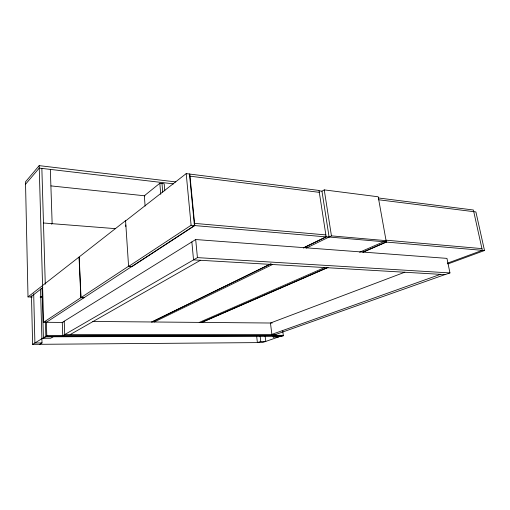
<?xml version="1.0" encoding="UTF-8"?>
<svg xmlns="http://www.w3.org/2000/svg" width="510" height="510" viewBox="0 0 510 510"><rect width="100%" height="100%" fill="white"/><g stroke="black" fill="none" stroke-linecap="round" stroke-linejoin="round"><path stroke-width="0.76" d="M175.816 181.917L39.174 165.635L25.5 181.847L28.012 296.916L32.251 297.024M25.551 184.218L39.245 168.102L173.636 183.88M51.574 224.221L52.147 223.673L50.343 169.403M164.781 190.867L164.182 183.772L159.828 183.262L144.33 195.763L145.108 206.046M28.012 296.916L79.037 257.04L80.848 297.712L43.599 322.275L39.174 165.635M125.447 221.04L186.195 173.61L319.005 190.447L326.164 236.889L303.291 248.064M30.664 296.986L42.872 287.532M128.577 266.233L125.575 220.677L79.203 256.912L81.013 297.598L128.577 266.233L131.924 266.405M326.164 236.889L191.097 225.267L128.45 266.545L131.79 266.711L194.788 225.579L189.809 174.069M46.391 322.301L194.438 225.554L189.471 174.031M195.687 239.534L62.271 322.422L62.755 335.701L197.427 257.62L449.954 272.926L446.964 258.379L195.687 239.534L197.427 257.62M32.621 344.365L46.792 335.727L283.305 335.325L262.408 342.573L32.621 344.365L31.486 295.806M42.03 288.277L43.426 338.27L46.805 336.217L283.356 335.727L282.744 331.028M39.697 344.307L42.011 342.93L40.532 288.972M53.187 336.772L50.7 338.245L43.426 338.27M70.201 334.554L200.43 260.285M319.062 190.823L321.963 191.186L324.245 189.886L378.203 196.784L386.331 242.072L484.5 250.525L475.906 211.937L378.707 199.78M151.782 321.976L270.402 264.008M303.992 247.592L326.145 236.767L386.306 241.957L363.012 252.099M151.782 322.065L271.135 263.772M154.167 322.001L272.684 264.422M306.236 248.121L331.443 235.875L386.115 240.656L359.601 252.252M199.219 322.441L324.609 267.572M201.431 322.467L327.35 267.629M201.444 322.556L328.102 267.425M363.037 252.214L386.331 242.072M404.851 272.187L270.453 323.021L271.868 334.375L440.442 274.354M447.295 263.236L482.32 250.333L473.382 210.005L378.382 197.969M447.952 263.931L484.5 250.525M273.29 335.338L444.898 274.616M449.954 272.926L445.173 274.616L193.526 259.883L191.868 241.906M265.104 335.867L265.78 341.4L260.757 341.432L257.403 342.612L256.562 335.503M273.067 335.484L273.264 337.059L276.822 335.809M283.356 335.727L281.979 336.205L45.868 336.785L45.428 321.676M42.011 342.93L34.897 342.981L33.698 293.792M273.264 337.059L278.352 337.04M276.031 334.375L64.719 334.56L64.228 321.211M92.801 321.459L272.219 323.034M43.599 322.275L63.068 322.428M40.252 296.571L42.636 296.629M81.013 297.598L84.067 297.681M80.848 297.712L83.895 297.789M40.194 297.228L42.579 297.292M43.471 222.991L115.636 228.665M194.227 223.348L325.858 234.906M385.993 240.191L481.944 248.619M50.974 185.901L144.955 195.827M189.675 176.135L319.298 192.346M324.245 189.886L331.443 235.875M321.963 191.186L329.09 237.022M260.094 335.911L260.757 341.432M186.195 173.61L191.097 225.267M162.008 183.517L162.735 192.206M159.828 183.262L160.746 194.335M125.709 224.967L125.811 226.536M41.858 168.408L45.275 284.185M46.385 321.963L46.805 336.217"/></g></svg>
